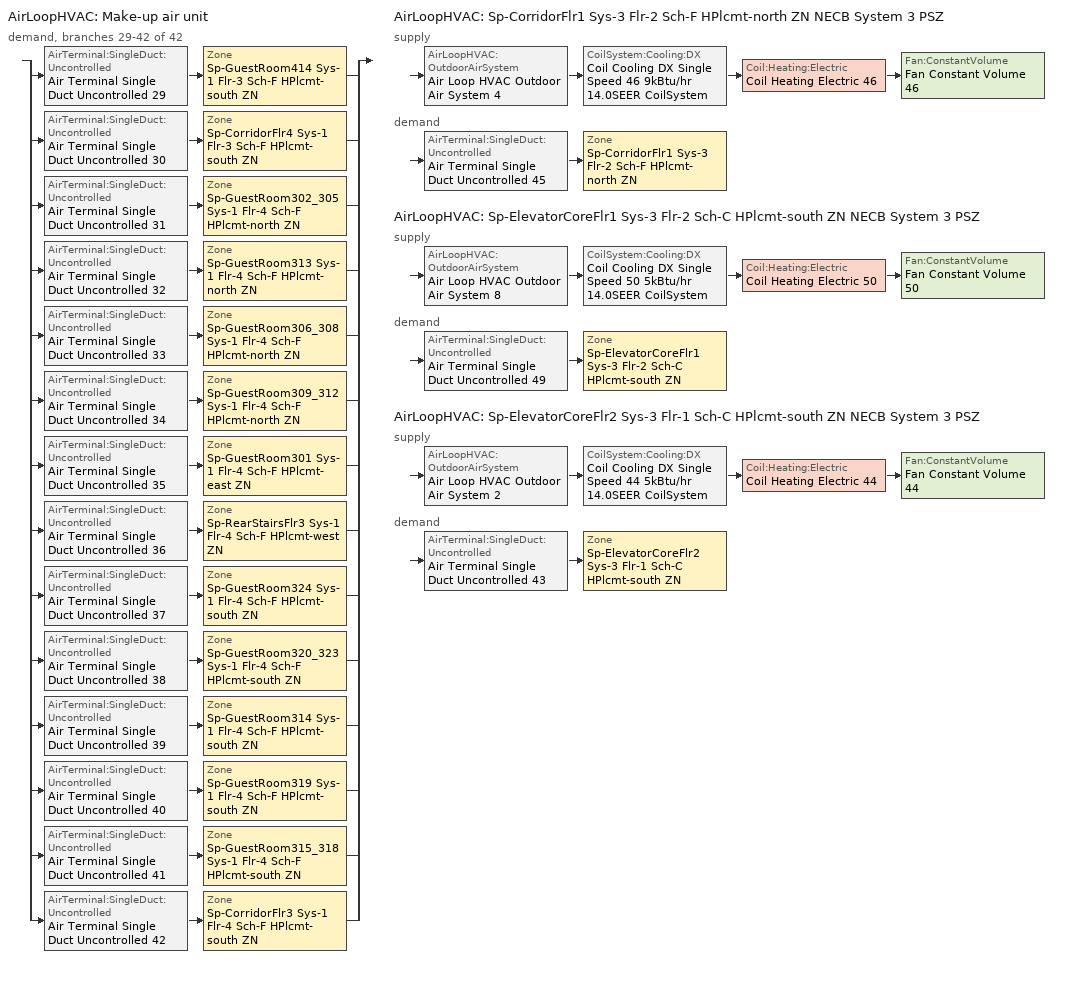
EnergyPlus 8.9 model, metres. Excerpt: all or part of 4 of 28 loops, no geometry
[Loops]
AirLoopHVAC 'Make-up air unit'
 demand, branches 29-42 of 42: split
  | AirTerminal:SingleDuct:Uncontrolled 'Air Terminal Single Duct Uncontrolled 29' > Zone 'Sp-GuestRoom414 Sys-1 Flr-3 Sch-F HPlcmt-south ZN'
  | AirTerminal:SingleDuct:Uncontrolled 'Air Terminal Single Duct Uncontrolled 30' > Zone 'Sp-CorridorFlr4 Sys-1 Flr-3 Sch-F HPlcmt-south ZN'
  | AirTerminal:SingleDuct:Uncontrolled 'Air Terminal Single Duct Uncontrolled 31' > Zone 'Sp-GuestRoom302_305 Sys-1 Flr-4 Sch-F HPlcmt-north ZN'
  | AirTerminal:SingleDuct:Uncontrolled 'Air Terminal Single Duct Uncontrolled 32' > Zone 'Sp-GuestRoom313 Sys-1 Flr-4 Sch-F HPlcmt-north ZN'
  | AirTerminal:SingleDuct:Uncontrolled 'Air Terminal Single Duct Uncontrolled 33' > Zone 'Sp-GuestRoom306_308 Sys-1 Flr-4 Sch-F HPlcmt-north ZN'
  | AirTerminal:SingleDuct:Uncontrolled 'Air Terminal Single Duct Uncontrolled 34' > Zone 'Sp-GuestRoom309_312 Sys-1 Flr-4 Sch-F HPlcmt-north ZN'
  | AirTerminal:SingleDuct:Uncontrolled 'Air Terminal Single Duct Uncontrolled 35' > Zone 'Sp-GuestRoom301 Sys-1 Flr-4 Sch-F HPlcmt-east ZN'
  | AirTerminal:SingleDuct:Uncontrolled 'Air Terminal Single Duct Uncontrolled 36' > Zone 'Sp-RearStairsFlr3 Sys-1 Flr-4 Sch-F HPlcmt-west ZN'
  | AirTerminal:SingleDuct:Uncontrolled 'Air Terminal Single Duct Uncontrolled 37' > Zone 'Sp-GuestRoom324 Sys-1 Flr-4 Sch-F HPlcmt-south ZN'
  | AirTerminal:SingleDuct:Uncontrolled 'Air Terminal Single Duct Uncontrolled 38' > Zone 'Sp-GuestRoom320_323 Sys-1 Flr-4 Sch-F HPlcmt-south ZN'
  | AirTerminal:SingleDuct:Uncontrolled 'Air Terminal Single Duct Uncontrolled 39' > Zone 'Sp-GuestRoom314 Sys-1 Flr-4 Sch-F HPlcmt-south ZN'
  | AirTerminal:SingleDuct:Uncontrolled 'Air Terminal Single Duct Uncontrolled 40' > Zone 'Sp-GuestRoom319 Sys-1 Flr-4 Sch-F HPlcmt-south ZN'
  | AirTerminal:SingleDuct:Uncontrolled 'Air Terminal Single Duct Uncontrolled 41' > Zone 'Sp-GuestRoom315_318 Sys-1 Flr-4 Sch-F HPlcmt-south ZN'
  | AirTerminal:SingleDuct:Uncontrolled 'Air Terminal Single Duct Uncontrolled 42' > Zone 'Sp-CorridorFlr3 Sys-1 Flr-4 Sch-F HPlcmt-south ZN'
AirLoopHVAC 'Sp-CorridorFlr1 Sys-3 Flr-2 Sch-F HPlcmt-north ZN NECB System 3 PSZ'
 supply: AirLoopHVAC:OutdoorAirSystem 'Air Loop HVAC Outdoor Air System 4' > CoilSystem:Cooling:DX 'Coil Cooling DX Single Speed 46 9kBtu/hr 14.0SEER CoilSystem' > Coil:Heating:Electric 'Coil Heating Electric 46' > Fan:ConstantVolume 'Fan Constant Volume 46'
 demand: AirTerminal:SingleDuct:Uncontrolled 'Air Terminal Single Duct Uncontrolled 45' > Zone 'Sp-CorridorFlr1 Sys-3 Flr-2 Sch-F HPlcmt-north ZN'
AirLoopHVAC 'Sp-ElevatorCoreFlr1 Sys-3 Flr-2 Sch-C HPlcmt-south ZN NECB System 3 PSZ'
 supply: AirLoopHVAC:OutdoorAirSystem 'Air Loop HVAC Outdoor Air System 8' > CoilSystem:Cooling:DX 'Coil Cooling DX Single Speed 50 5kBtu/hr 14.0SEER CoilSystem' > Coil:Heating:Electric 'Coil Heating Electric 50' > Fan:ConstantVolume 'Fan Constant Volume 50'
 demand: AirTerminal:SingleDuct:Uncontrolled 'Air Terminal Single Duct Uncontrolled 49' > Zone 'Sp-ElevatorCoreFlr1 Sys-3 Flr-2 Sch-C HPlcmt-south ZN'
AirLoopHVAC 'Sp-ElevatorCoreFlr2 Sys-3 Flr-1 Sch-C HPlcmt-south ZN NECB System 3 PSZ'
 supply: AirLoopHVAC:OutdoorAirSystem 'Air Loop HVAC Outdoor Air System 2' > CoilSystem:Cooling:DX 'Coil Cooling DX Single Speed 44 5kBtu/hr 14.0SEER CoilSystem' > Coil:Heating:Electric 'Coil Heating Electric 44' > Fan:ConstantVolume 'Fan Constant Volume 44'
 demand: AirTerminal:SingleDuct:Uncontrolled 'Air Terminal Single Duct Uncontrolled 43' > Zone 'Sp-ElevatorCoreFlr2 Sys-3 Flr-1 Sch-C HPlcmt-south ZN'
[DesignSpecification:OutdoorAir] Outdoor Air Method=Sum; Outdoor Air Flow per Person {m3/s-person}=0; Outdoor Air Flow per Zone {m3/s}=0; Outdoor Air Flow Air Changes per Hour {1/hr}=0
Name | Outdoor Air Flow per Zone Floor Area {m3/s-m2}
Space Function Corr. >= 2.4m wide-sch-F Ventilation; Space Function Stairway-sch-F Ventilation | 0.0003048
Space Function Lobby - elevator Ventilation | 0.0041148
Space Function Hway lodging - rooms Ventilation | 0.0005588
[DesignSpecification:ZoneAirDistribution] Zone Air Distribution Effectiveness in Cooling Mode=1; Zone Air Distribution Effectiveness in Heating Mode=1
Sp-CorridorFlr1 Sys-3 Flr-2 Sch-F HPlcmt-north ZN Design Spec Zone Air Dist; Sp-CorridorFlr3 Sys-1 Flr-4 Sch-F HPlcmt-south ZN Design Spec Zone Air Dist; Sp-CorridorFlr4 Sys-1 Flr-3 Sch-F HPlcmt-south ZN Design Spec Zone Air Dist; Sp-ElevatorCoreFlr1 Sys-3 Flr-2 Sch-C HPlcmt-south ZN Design Spec Zone Air Dist; Sp-ElevatorCoreFlr2 Sys-3 Flr-1 Sch-C HPlcmt-south ZN Design Spec Zone Air Dist; Sp-GuestRoom301 Sys-1 Flr-4 Sch-F HPlcmt-east ZN Design Spec Zone Air Dist; Sp-GuestRoom302_305 Sys-1 Flr-4 Sch-F HPlcmt-north ZN Design Spec Zone Air Dist; Sp-GuestRoom306_308 Sys-1 Flr-4 Sch-F HPlcmt-north ZN Design Spec Zone Air Dist; Sp-GuestRoom309_312 Sys-1 Flr-4 Sch-F HPlcmt-north ZN Design Spec Zone Air Dist; Sp-GuestRoom313 Sys-1 Flr-4 Sch-F HPlcmt-north ZN Design Spec Zone Air Dist; Sp-GuestRoom314 Sys-1 Flr-4 Sch-F HPlcmt-south ZN Design Spec Zone Air Dist; Sp-GuestRoom315_318 Sys-1 Flr-4 Sch-F HPlcmt-south ZN Design Spec Zone Air Dist; Sp-GuestRoom319 Sys-1 Flr-4 Sch-F HPlcmt-south ZN Design Spec Zone Air Dist; Sp-GuestRoom320_323 Sys-1 Flr-4 Sch-F HPlcmt-south ZN Design Spec Zone Air Dist; Sp-GuestRoom324 Sys-1 Flr-4 Sch-F HPlcmt-south ZN Design Spec Zone Air Dist; Sp-GuestRoom414 Sys-1 Flr-3 Sch-F HPlcmt-south ZN Design Spec Zone Air Dist; Sp-RearStairsFlr3 Sys-1 Flr-4 Sch-F HPlcmt-west ZN Design Spec Zone Air Dist
[Sizing:Zone] Zone Cooling Design Supply Air Temperature Input Method=SupplyAirTemperature; Zone Cooling Design Supply Air Temperature {C}=13; Zone Cooling Design Supply Air Temperature Difference {deltaC}=11.11; Zone Heating Design Supply Air Temperature Input Method=SupplyAirTemperature; Zone Heating Design Supply Air Temperature {C}=43; Zone Heating Design Supply Air Temperature Difference {deltaC}=11.11; Zone Cooling Design Supply Air Humidity Ratio {kgWater/kgDryAir}=0.0085; Zone Heating Design Supply Air Humidity Ratio {kgWater/kgDryAir}=0.008; Zone Heating Sizing Factor=1.3; Zone Cooling Sizing Factor=1.1; Cooling Design Air Flow Method=DesignDay; Cooling Design Air Flow Rate {m3/s}=0; Cooling Minimum Air Flow per Zone Floor Area {m3/s-m2}=0.000762; Cooling Minimum Air Flow {m3/s}=0; Cooling Minimum Air Flow Fraction=0; Heating Design Air Flow Method=DesignDay; Heating Design Air Flow Rate {m3/s}=0; Heating Maximum Air Flow per Zone Floor Area {m3/s-m2}=0.002032; Heating Maximum Air Flow {m3/s}=0.141576; Heating Maximum Air Flow Fraction=0.3; Account for Dedicated Outdoor Air System=No
Name | Design Specification Outdoor Air Object | Design Specification Zone Air Distribution Object
Sp-CorridorFlr1 Sys-3 Flr-2 Sch-F HPlcmt-north ZN | Space Function Corr. >= 2.4m wide-sch-F Ventilation | Sp-CorridorFlr1 Sys-3 Flr-2 Sch-F HPlcmt-north ZN Design Spec Zone Air Dist
Sp-CorridorFlr3 Sys-1 Flr-4 Sch-F HPlcmt-south ZN | Space Function Corr. >= 2.4m wide-sch-F Ventilation | Sp-CorridorFlr3 Sys-1 Flr-4 Sch-F HPlcmt-south ZN Design Spec Zone Air Dist
Sp-CorridorFlr4 Sys-1 Flr-3 Sch-F HPlcmt-south ZN | Space Function Corr. >= 2.4m wide-sch-F Ventilation | Sp-CorridorFlr4 Sys-1 Flr-3 Sch-F HPlcmt-south ZN Design Spec Zone Air Dist
Sp-ElevatorCoreFlr1 Sys-3 Flr-2 Sch-C HPlcmt-south ZN | Space Function Lobby - elevator Ventilation | Sp-ElevatorCoreFlr1 Sys-3 Flr-2 Sch-C HPlcmt-south ZN Design Spec Zone Air Dist
Sp-ElevatorCoreFlr2 Sys-3 Flr-1 Sch-C HPlcmt-south ZN | Space Function Lobby - elevator Ventilation | Sp-ElevatorCoreFlr2 Sys-3 Flr-1 Sch-C HPlcmt-south ZN Design Spec Zone Air Dist
Sp-GuestRoom301 Sys-1 Flr-4 Sch-F HPlcmt-east ZN | Space Function Hway lodging - rooms Ventilation | Sp-GuestRoom301 Sys-1 Flr-4 Sch-F HPlcmt-east ZN Design Spec Zone Air Dist
Sp-GuestRoom302_305 Sys-1 Flr-4 Sch-F HPlcmt-north ZN | Space Function Hway lodging - rooms Ventilation | Sp-GuestRoom302_305 Sys-1 Flr-4 Sch-F HPlcmt-north ZN Design Spec Zone Air Dist
Sp-GuestRoom306_308 Sys-1 Flr-4 Sch-F HPlcmt-north ZN | Space Function Hway lodging - rooms Ventilation | Sp-GuestRoom306_308 Sys-1 Flr-4 Sch-F HPlcmt-north ZN Design Spec Zone Air Dist
Sp-GuestRoom309_312 Sys-1 Flr-4 Sch-F HPlcmt-north ZN | Space Function Hway lodging - rooms Ventilation | Sp-GuestRoom309_312 Sys-1 Flr-4 Sch-F HPlcmt-north ZN Design Spec Zone Air Dist
Sp-GuestRoom313 Sys-1 Flr-4 Sch-F HPlcmt-north ZN | Space Function Hway lodging - rooms Ventilation | Sp-GuestRoom313 Sys-1 Flr-4 Sch-F HPlcmt-north ZN Design Spec Zone Air Dist
Sp-GuestRoom314 Sys-1 Flr-4 Sch-F HPlcmt-south ZN | Space Function Hway lodging - rooms Ventilation | Sp-GuestRoom314 Sys-1 Flr-4 Sch-F HPlcmt-south ZN Design Spec Zone Air Dist
Sp-GuestRoom315_318 Sys-1 Flr-4 Sch-F HPlcmt-south ZN | Space Function Hway lodging - rooms Ventilation | Sp-GuestRoom315_318 Sys-1 Flr-4 Sch-F HPlcmt-south ZN Design Spec Zone Air Dist
Sp-GuestRoom319 Sys-1 Flr-4 Sch-F HPlcmt-south ZN | Space Function Hway lodging - rooms Ventilation | Sp-GuestRoom319 Sys-1 Flr-4 Sch-F HPlcmt-south ZN Design Spec Zone Air Dist
Sp-GuestRoom320_323 Sys-1 Flr-4 Sch-F HPlcmt-south ZN | Space Function Hway lodging - rooms Ventilation | Sp-GuestRoom320_323 Sys-1 Flr-4 Sch-F HPlcmt-south ZN Design Spec Zone Air Dist
Sp-GuestRoom324 Sys-1 Flr-4 Sch-F HPlcmt-south ZN | Space Function Hway lodging - rooms Ventilation | Sp-GuestRoom324 Sys-1 Flr-4 Sch-F HPlcmt-south ZN Design Spec Zone Air Dist
Sp-GuestRoom414 Sys-1 Flr-3 Sch-F HPlcmt-south ZN | Space Function Hway lodging - rooms Ventilation | Sp-GuestRoom414 Sys-1 Flr-3 Sch-F HPlcmt-south ZN Design Spec Zone Air Dist
Sp-RearStairsFlr3 Sys-1 Flr-4 Sch-F HPlcmt-west ZN | Space Function Stairway-sch-F Ventilation | Sp-RearStairsFlr3 Sys-1 Flr-4 Sch-F HPlcmt-west ZN Design Spec Zone Air Dist
[Sizing:System] Type of Load to Size On=Sensible; Design Outdoor Air Flow Rate {m3/s}=Autosize; Central Heating Maximum System Air Flow Ratio=1; Preheat Design Temperature {C}=7; Preheat Design Humidity Ratio {kgWater/kgDryAir}=0.008; Precool Design Temperature {C}=13; Precool Design Humidity Ratio {kgWater/kgDryAir}=0.008; Central Cooling Design Supply Air Temperature {C}=13; Central Heating Design Supply Air Temperature {C}=43; Type of Zone Sum to Use=NonCoincident; 100% Outdoor Air in Cooling=No; 100% Outdoor Air in Heating=No; Central Cooling Design Supply Air Humidity Ratio {kgWater/kgDryAir}=0.0085; Central Heating Design Supply Air Humidity Ratio {kgWater/kgDryAir}=0.008; Cooling Supply Air Flow Rate Method=DesignDay; Cooling Supply Air Flow Rate {m3/s}=0; Cooling Supply Air Flow Rate Per Floor Area {m3/s-m2}=0.00996765; Cooling Fraction of Autosized Cooling Supply Air Flow Rate=1; Cooling Supply Air Flow Rate Per Unit Cooling Capacity {m3/s-W}=3.94755e-05; Heating Supply Air Flow Rate Method=DesignDay; Heating Supply Air Flow Rate {m3/s}=0; Heating Supply Air Flow Rate Per Floor Area {m3/s-m2}=0.00996765; Heating Fraction of Autosized Heating Supply Air Flow Rate=1; Heating Fraction of Autosized Cooling Supply Air Flow Rate=1; Heating Supply Air Flow Rate Per Unit Heating Capacity {m3/s-W}=3.15882e-05; System Outdoor Air Method=ZoneSum; Zone Maximum Outdoor Air Fraction=1; Cooling Design Capacity Method=CoolingDesignCapacity; Cooling Design Capacity {W}=Autosize; Cooling Design Capacity Per Floor Area {W/m2}=234.7; Fraction of Autosized Cooling Design Capacity=1; Heating Design Capacity Method=HeatingDesignCapacity; Heating Design Capacity {W}=Autosize; Heating Design Capacity Per Floor Area {W/m2}=157; Fraction of Autosized Heating Design Capacity=1; Central Cooling Capacity Control Method=OnOff
Sp-CorridorFlr1 Sys-3 Flr-2 Sch-F HPlcmt-north ZN NECB System 3 PSZ; Sp-ElevatorCoreFlr1 Sys-3 Flr-2 Sch-C HPlcmt-south ZN NECB System 3 PSZ; Sp-ElevatorCoreFlr2 Sys-3 Flr-1 Sch-C HPlcmt-south ZN NECB System 3 PSZ
[ZoneControl:Thermostat]
Name | Zone or ZoneList | Control Type Schedule | Control 1
Sp-CorridorFlr1 Sys-3 Flr-2 Sch-F HPlcmt-north ZN Thermostat | Sp-CorridorFlr1 Sys-3 Flr-2 Sch-F HPlcmt-north ZN | Sp-CorridorFlr1 Sys-3 Flr-2 Sch-F HPlcmt-north ZN Thermostat Schedule | Space Function Corr. >= 2.4m wide-sch-F Thermostat 8
Sp-CorridorFlr3 Sys-1 Flr-4 Sch-F HPlcmt-south ZN Thermostat | Sp-CorridorFlr3 Sys-1 Flr-4 Sch-F HPlcmt-south ZN | Sp-CorridorFlr3 Sys-1 Flr-4 Sch-F HPlcmt-south ZN Thermostat Schedule | Space Function Corr. >= 2.4m wide-sch-F Thermostat 7
Sp-CorridorFlr4 Sys-1 Flr-3 Sch-F HPlcmt-south ZN Thermostat | Sp-CorridorFlr4 Sys-1 Flr-3 Sch-F HPlcmt-south ZN | Sp-CorridorFlr4 Sys-1 Flr-3 Sch-F HPlcmt-south ZN Thermostat Schedule | Space Function Corr. >= 2.4m wide-sch-F Thermostat 6
Sp-ElevatorCoreFlr1 Sys-3 Flr-2 Sch-C HPlcmt-south ZN Thermostat | Sp-ElevatorCoreFlr1 Sys-3 Flr-2 Sch-C HPlcmt-south ZN | Sp-ElevatorCoreFlr1 Sys-3 Flr-2 Sch-C HPlcmt-south ZN Thermostat Schedule | Space Function Lobby - elevator Thermostat 6
Sp-ElevatorCoreFlr2 Sys-3 Flr-1 Sch-C HPlcmt-south ZN Thermostat | Sp-ElevatorCoreFlr2 Sys-3 Flr-1 Sch-C HPlcmt-south ZN | Sp-ElevatorCoreFlr2 Sys-3 Flr-1 Sch-C HPlcmt-south ZN Thermostat Schedule | Space Function Lobby - elevator Thermostat 5
Sp-GuestRoom301 Sys-1 Flr-4 Sch-F HPlcmt-east ZN Thermostat | Sp-GuestRoom301 Sys-1 Flr-4 Sch-F HPlcmt-east ZN | Sp-GuestRoom301 Sys-1 Flr-4 Sch-F HPlcmt-east ZN Thermostat Schedule | Space Function Hway lodging - rooms Thermostat 65
Sp-GuestRoom302_305 Sys-1 Flr-4 Sch-F HPlcmt-north ZN Thermostat | Sp-GuestRoom302_305 Sys-1 Flr-4 Sch-F HPlcmt-north ZN | Sp-GuestRoom302_305 Sys-1 Flr-4 Sch-F HPlcmt-north ZN Thermostat Schedule | Space Function Hway lodging - rooms Thermostat 61
Sp-GuestRoom306_308 Sys-1 Flr-4 Sch-F HPlcmt-north ZN Thermostat | Sp-GuestRoom306_308 Sys-1 Flr-4 Sch-F HPlcmt-north ZN | Sp-GuestRoom306_308 Sys-1 Flr-4 Sch-F HPlcmt-north ZN Thermostat Schedule | Space Function Hway lodging - rooms Thermostat 63
Sp-GuestRoom309_312 Sys-1 Flr-4 Sch-F HPlcmt-north ZN Thermostat | Sp-GuestRoom309_312 Sys-1 Flr-4 Sch-F HPlcmt-north ZN | Sp-GuestRoom309_312 Sys-1 Flr-4 Sch-F HPlcmt-north ZN Thermostat Schedule | Space Function Hway lodging - rooms Thermostat 64
Sp-GuestRoom313 Sys-1 Flr-4 Sch-F HPlcmt-north ZN Thermostat | Sp-GuestRoom313 Sys-1 Flr-4 Sch-F HPlcmt-north ZN | Sp-GuestRoom313 Sys-1 Flr-4 Sch-F HPlcmt-north ZN Thermostat Schedule | Space Function Hway lodging - rooms Thermostat 62
Sp-GuestRoom314 Sys-1 Flr-4 Sch-F HPlcmt-south ZN Thermostat | Sp-GuestRoom314 Sys-1 Flr-4 Sch-F HPlcmt-south ZN | Sp-GuestRoom314 Sys-1 Flr-4 Sch-F HPlcmt-south ZN Thermostat Schedule | Space Function Hway lodging - rooms Thermostat 68
Sp-GuestRoom315_318 Sys-1 Flr-4 Sch-F HPlcmt-south ZN Thermostat | Sp-GuestRoom315_318 Sys-1 Flr-4 Sch-F HPlcmt-south ZN | Sp-GuestRoom315_318 Sys-1 Flr-4 Sch-F HPlcmt-south ZN Thermostat Schedule | Space Function Hway lodging - rooms Thermostat 70
Sp-GuestRoom319 Sys-1 Flr-4 Sch-F HPlcmt-south ZN Thermostat | Sp-GuestRoom319 Sys-1 Flr-4 Sch-F HPlcmt-south ZN | Sp-GuestRoom319 Sys-1 Flr-4 Sch-F HPlcmt-south ZN Thermostat Schedule | Space Function Hway lodging - rooms Thermostat 69
Sp-GuestRoom320_323 Sys-1 Flr-4 Sch-F HPlcmt-south ZN Thermostat | Sp-GuestRoom320_323 Sys-1 Flr-4 Sch-F HPlcmt-south ZN | Sp-GuestRoom320_323 Sys-1 Flr-4 Sch-F HPlcmt-south ZN Thermostat Schedule | Space Function Hway lodging - rooms Thermostat 67
Sp-GuestRoom324 Sys-1 Flr-4 Sch-F HPlcmt-south ZN Thermostat | Sp-GuestRoom324 Sys-1 Flr-4 Sch-F HPlcmt-south ZN | Sp-GuestRoom324 Sys-1 Flr-4 Sch-F HPlcmt-south ZN Thermostat Schedule | Space Function Hway lodging - rooms Thermostat 66
Sp-GuestRoom414 Sys-1 Flr-3 Sch-F HPlcmt-south ZN Thermostat | Sp-GuestRoom414 Sys-1 Flr-3 Sch-F HPlcmt-south ZN | Sp-GuestRoom414 Sys-1 Flr-3 Sch-F HPlcmt-south ZN Thermostat Schedule | Space Function Hway lodging - rooms Thermostat 60
Sp-RearStairsFlr3 Sys-1 Flr-4 Sch-F HPlcmt-west ZN Thermostat | Sp-RearStairsFlr3 Sys-1 Flr-4 Sch-F HPlcmt-west ZN | Sp-RearStairsFlr3 Sys-1 Flr-4 Sch-F HPlcmt-west ZN Thermostat Schedule | Space Function Stairway-sch-F Thermostat 12
[ThermostatSetpoint:DualSetpoint]
Name | Heating Setpoint Temperature Schedule | Cooling Setpoint Temperature Schedule
Space Function Corr. >= 2.4m wide-sch-F Thermostat 8; Space Function Corr. >= 2.4m wide-sch-F Thermostat 7; Space Function Corr. >= 2.4m wide-sch-F Thermostat 6; Space Function Hway lodging - rooms Thermostat 65; Space Function Hway lodging - rooms Thermostat 61; Space Function Hway lodging - rooms Thermostat 63; Space Function Hway lodging - rooms Thermostat 64; Space Function Hway lodging - rooms Thermostat 62; Space Function Hway lodging - rooms Thermostat 68; Space Function Hway lodging - rooms Thermostat 70; Space Function Hway lodging - rooms Thermostat 69; Space Function Hway lodging - rooms Thermostat 67; Space Function Hway lodging - rooms Thermostat 66; Space Function Hway lodging - rooms Thermostat 60; Space Function Stairway-sch-F Thermostat 12 | NECB-F-Thermostat Setpoint-Heating | NECB-F-Thermostat Setpoint-Cooling
Space Function Lobby - elevator Thermostat 6; Space Function Lobby - elevator Thermostat 5 | NECB-C-Thermostat Setpoint-Heating | NECB-C-Thermostat Setpoint-Cooling
[ZoneHVAC:PackagedTerminalAirConditioner] Availability Schedule=Always On Discrete; Cooling Supply Air Flow Rate {m3/s}=Autosize; Heating Supply Air Flow Rate {m3/s}=Autosize; No Load Supply Air Flow Rate {m3/s}=Autosize; Cooling Outdoor Air Flow Rate {m3/s}=Autosize; Heating Outdoor Air Flow Rate {m3/s}=Autosize; No Load Outdoor Air Flow Rate {m3/s}=Autosize; Fan Placement=DrawThrough
Name | Supply Air Fan | Heating Coil | Cooling Coil
Sp-CorridorFlr3 Sys-1 Flr-4 Sch-F HPlcmt-south ZN PTAC | Fan Constant Volume 43 | Coil Heating Electric 43 | Coil Cooling DX Single Speed 43 6kBtu/hr 11.0EER
Sp-CorridorFlr4 Sys-1 Flr-3 Sch-F HPlcmt-south ZN PTAC | Fan Constant Volume 31 | Coil Heating Electric 31 | Coil Cooling DX Single Speed 31 16kBtu/hr 9.3EER
Sp-GuestRoom301 Sys-1 Flr-4 Sch-F HPlcmt-east ZN PTAC | Fan Constant Volume 36 | Coil Heating Electric 36 | Coil Cooling DX Single Speed 36 4kBtu/hr 11.0EER
Sp-GuestRoom302_305 Sys-1 Flr-4 Sch-F HPlcmt-north ZN PTAC | Fan Constant Volume 32 | Coil Heating Electric 32 | Coil Cooling DX Single Speed 32 8kBtu/hr 10.8EER
Sp-GuestRoom306_308 Sys-1 Flr-4 Sch-F HPlcmt-north ZN PTAC | Fan Constant Volume 34 | Coil Heating Electric 34 | Coil Cooling DX Single Speed 34 7kBtu/hr 11.0EER
Sp-GuestRoom309_312 Sys-1 Flr-4 Sch-F HPlcmt-north ZN PTAC | Fan Constant Volume 35 | Coil Heating Electric 35 | Coil Cooling DX Single Speed 35 8kBtu/hr 10.8EER
Sp-GuestRoom313 Sys-1 Flr-4 Sch-F HPlcmt-north ZN PTAC | Fan Constant Volume 33 | Coil Heating Electric 33 | Coil Cooling DX Single Speed 33 2kBtu/hr 11.0EER
Sp-GuestRoom314 Sys-1 Flr-4 Sch-F HPlcmt-south ZN PTAC | Fan Constant Volume 40 | Coil Heating Electric 40 | Coil Cooling DX Single Speed 40 2kBtu/hr 11.0EER
Sp-GuestRoom315_318 Sys-1 Flr-4 Sch-F HPlcmt-south ZN PTAC | Fan Constant Volume 42 | Coil Heating Electric 42 | Coil Cooling DX Single Speed 42 8kBtu/hr 10.7EER
Sp-GuestRoom319 Sys-1 Flr-4 Sch-F HPlcmt-south ZN PTAC | Fan Constant Volume 41 | Coil Heating Electric 41 | Coil Cooling DX Single Speed 41 2kBtu/hr 11.0EER
Sp-GuestRoom320_323 Sys-1 Flr-4 Sch-F HPlcmt-south ZN PTAC | Fan Constant Volume 39 | Coil Heating Electric 39 | Coil Cooling DX Single Speed 39 8kBtu/hr 10.7EER
Sp-GuestRoom324 Sys-1 Flr-4 Sch-F HPlcmt-south ZN PTAC | Fan Constant Volume 38 | Coil Heating Electric 38 | Coil Cooling DX Single Speed 38 2kBtu/hr 11.0EER
Sp-GuestRoom414 Sys-1 Flr-3 Sch-F HPlcmt-south ZN PTAC | Fan Constant Volume 30 | Coil Heating Electric 30 | Coil Cooling DX Single Speed 30 5kBtu/hr 11.0EER
Sp-RearStairsFlr3 Sys-1 Flr-4 Sch-F HPlcmt-west ZN PTAC | Fan Constant Volume 37 | Coil Heating Electric 37 | Coil Cooling DX Single Speed 37 3kBtu/hr 11.0EER
[ZoneHVAC:Baseboard:Convective:Electric] Availability Schedule=Always On Discrete; Heating Design Capacity {W}=Autosize; Efficiency=1
Zone HVAC Baseboard Convective Electric 45; Zone HVAC Baseboard Convective Electric 42; Zone HVAC Baseboard Convective Electric 30; Zone HVAC Baseboard Convective Electric 49; Zone HVAC Baseboard Convective Electric 43; Zone HVAC Baseboard Convective Electric 35; Zone HVAC Baseboard Convective Electric 31; Zone HVAC Baseboard Convective Electric 33; Zone HVAC Baseboard Convective Electric 34; Zone HVAC Baseboard Convective Electric 32; Zone HVAC Baseboard Convective Electric 39; Zone HVAC Baseboard Convective Electric 41; Zone HVAC Baseboard Convective Electric 40; Zone HVAC Baseboard Convective Electric 38; Zone HVAC Baseboard Convective Electric 37; Zone HVAC Baseboard Convective Electric 29; Zone HVAC Baseboard Convective Electric 36
[AirTerminal:SingleDuct:Uncontrolled] Availability Schedule=Always On Discrete; Maximum Air Flow Rate {m3/s}=AutoSize
Air Terminal Single Duct Uncontrolled 45; Air Terminal Single Duct Uncontrolled 42; Air Terminal Single Duct Uncontrolled 30; Air Terminal Single Duct Uncontrolled 49; Air Terminal Single Duct Uncontrolled 43; Air Terminal Single Duct Uncontrolled 35; Air Terminal Single Duct Uncontrolled 31; Air Terminal Single Duct Uncontrolled 33; Air Terminal Single Duct Uncontrolled 34; Air Terminal Single Duct Uncontrolled 32; Air Terminal Single Duct Uncontrolled 39; Air Terminal Single Duct Uncontrolled 41; Air Terminal Single Duct Uncontrolled 40; Air Terminal Single Duct Uncontrolled 38; Air Terminal Single Duct Uncontrolled 37; Air Terminal Single Duct Uncontrolled 29; Air Terminal Single Duct Uncontrolled 36
[Zone equipment]
Sp-CorridorFlr1 Sys-3 Flr-2 Sch-F HPlcmt-north ZN: Air Terminal Single Duct Uncontrolled 45, Zone HVAC Baseboard Convective Electric 45
Sp-CorridorFlr3 Sys-1 Flr-4 Sch-F HPlcmt-south ZN: Sp-CorridorFlr3 Sys-1 Flr-4 Sch-F HPlcmt-south ZN PTAC, Zone HVAC Baseboard Convective Electric 42, Air Terminal Single Duct Uncontrolled 42
Sp-CorridorFlr4 Sys-1 Flr-3 Sch-F HPlcmt-south ZN: Sp-CorridorFlr4 Sys-1 Flr-3 Sch-F HPlcmt-south ZN PTAC, Zone HVAC Baseboard Convective Electric 30, Air Terminal Single Duct Uncontrolled 30
Sp-ElevatorCoreFlr1 Sys-3 Flr-2 Sch-C HPlcmt-south ZN: Air Terminal Single Duct Uncontrolled 49, Zone HVAC Baseboard Convective Electric 49
Sp-ElevatorCoreFlr2 Sys-3 Flr-1 Sch-C HPlcmt-south ZN: Air Terminal Single Duct Uncontrolled 43, Zone HVAC Baseboard Convective Electric 43
Sp-GuestRoom301 Sys-1 Flr-4 Sch-F HPlcmt-east ZN: Sp-GuestRoom301 Sys-1 Flr-4 Sch-F HPlcmt-east ZN PTAC, Zone HVAC Baseboard Convective Electric 35, Air Terminal Single Duct Uncontrolled 35
Sp-GuestRoom302_305 Sys-1 Flr-4 Sch-F HPlcmt-north ZN: Sp-GuestRoom302_305 Sys-1 Flr-4 Sch-F HPlcmt-north ZN PTAC, Zone HVAC Baseboard Convective Electric 31, Air Terminal Single Duct Uncontrolled 31
Sp-GuestRoom306_308 Sys-1 Flr-4 Sch-F HPlcmt-north ZN: Sp-GuestRoom306_308 Sys-1 Flr-4 Sch-F HPlcmt-north ZN PTAC, Zone HVAC Baseboard Convective Electric 33, Air Terminal Single Duct Uncontrolled 33
Sp-GuestRoom309_312 Sys-1 Flr-4 Sch-F HPlcmt-north ZN: Sp-GuestRoom309_312 Sys-1 Flr-4 Sch-F HPlcmt-north ZN PTAC, Zone HVAC Baseboard Convective Electric 34, Air Terminal Single Duct Uncontrolled 34
Sp-GuestRoom313 Sys-1 Flr-4 Sch-F HPlcmt-north ZN: Sp-GuestRoom313 Sys-1 Flr-4 Sch-F HPlcmt-north ZN PTAC, Zone HVAC Baseboard Convective Electric 32, Air Terminal Single Duct Uncontrolled 32
Sp-GuestRoom314 Sys-1 Flr-4 Sch-F HPlcmt-south ZN: Sp-GuestRoom314 Sys-1 Flr-4 Sch-F HPlcmt-south ZN PTAC, Zone HVAC Baseboard Convective Electric 39, Air Terminal Single Duct Uncontrolled 39
Sp-GuestRoom315_318 Sys-1 Flr-4 Sch-F HPlcmt-south ZN: Sp-GuestRoom315_318 Sys-1 Flr-4 Sch-F HPlcmt-south ZN PTAC, Zone HVAC Baseboard Convective Electric 41, Air Terminal Single Duct Uncontrolled 41
Sp-GuestRoom319 Sys-1 Flr-4 Sch-F HPlcmt-south ZN: Sp-GuestRoom319 Sys-1 Flr-4 Sch-F HPlcmt-south ZN PTAC, Zone HVAC Baseboard Convective Electric 40, Air Terminal Single Duct Uncontrolled 40
Sp-GuestRoom320_323 Sys-1 Flr-4 Sch-F HPlcmt-south ZN: Sp-GuestRoom320_323 Sys-1 Flr-4 Sch-F HPlcmt-south ZN PTAC, Zone HVAC Baseboard Convective Electric 38, Air Terminal Single Duct Uncontrolled 38
Sp-GuestRoom324 Sys-1 Flr-4 Sch-F HPlcmt-south ZN: Sp-GuestRoom324 Sys-1 Flr-4 Sch-F HPlcmt-south ZN PTAC, Zone HVAC Baseboard Convective Electric 37, Air Terminal Single Duct Uncontrolled 37
Sp-GuestRoom414 Sys-1 Flr-3 Sch-F HPlcmt-south ZN: Sp-GuestRoom414 Sys-1 Flr-3 Sch-F HPlcmt-south ZN PTAC, Zone HVAC Baseboard Convective Electric 29, Air Terminal Single Duct Uncontrolled 29
Sp-RearStairsFlr3 Sys-1 Flr-4 Sch-F HPlcmt-west ZN: Sp-RearStairsFlr3 Sys-1 Flr-4 Sch-F HPlcmt-west ZN PTAC, Zone HVAC Baseboard Convective Electric 36, Air Terminal Single Duct Uncontrolled 36
[Fan:ConstantVolume] Availability Schedule=Always On Discrete; Fan Total Efficiency=0.39975; Pressure Rise {Pa}=640; Maximum Flow Rate {m3/s}=AutoSize; Motor Efficiency=0.615; Motor In Airstream Fraction=1
Fan Constant Volume 43; Fan Constant Volume 31; Fan Constant Volume 36; Fan Constant Volume 32; Fan Constant Volume 34; Fan Constant Volume 35; Fan Constant Volume 33; Fan Constant Volume 40; Fan Constant Volume 42; Fan Constant Volume 41; Fan Constant Volume 39; Fan Constant Volume 38; Fan Constant Volume 30; Fan Constant Volume 37; Fan Constant Volume 46; Fan Constant Volume 50; Fan Constant Volume 44
[Coil:Cooling:DX:SingleSpeed] Availability Schedule=Always On Discrete; Gross Rated Total Cooling Capacity {W}=Autosize; Gross Rated Sensible Heat Ratio=Autosize; Rated Air Flow Rate {m3/s}=Autosize; Rated Evaporator Fan Power Per Volume Flow Rate {W/(m3/s)}=773.3; Condenser Type=AirCooled; Evaporative Condenser Effectiveness=0; Evaporative Condenser Air Flow Rate {m3/s}=Autosize; Evaporative Condenser Pump Rated Power Consumption {W}=Autosize; Crankcase Heater Capacity {W}=0; Maximum Outdoor Dry-Bulb Temperature for Crankcase Heater Operation {C}=0; Basin Heater Capacity {W/K}=0; Basin Heater Setpoint Temperature {C}=10
Name | Gross Rated Cooling COP {W/W} | Total Cooling Capacity Function of Temperature Curve | Total Cooling Capacity Function of Flow Fraction Curve | Energy Input Ratio Function of Temperature Curve | Energy Input Ratio Function of Flow Fraction Curve | Part Load Fraction Correlation Curve
Coil Cooling DX Single Speed 43 6kBtu/hr 11.0EER | 3.72607 | DXCOOL-NECB2011-REF-CAPFT 37 | DXCOOL-NECB2011-REF-CAPFFLOW 37 | DXCOOL-NECB2011-REF-COOLEIRFT 37 | DXCOOL-NECB2011-REF-COOLEIRFFLOW 37 | DXCOOL-NECB2011-REF-COOLPLFFPLR 37
Coil Cooling DX Single Speed 31 16kBtu/hr 9.3EER | 3.15686 | DXCOOL-NECB2011-REF-CAPFT 24 | DXCOOL-NECB2011-REF-CAPFFLOW 24 | DXCOOL-NECB2011-REF-COOLEIRFT 24 | DXCOOL-NECB2011-REF-COOLEIRFFLOW 24 | DXCOOL-NECB2011-REF-COOLPLFFPLR 24
Coil Cooling DX Single Speed 36 4kBtu/hr 11.0EER | 3.72423 | DXCOOL-NECB2011-REF-CAPFT 29 | DXCOOL-NECB2011-REF-CAPFFLOW 29 | DXCOOL-NECB2011-REF-COOLEIRFT 29 | DXCOOL-NECB2011-REF-COOLEIRFFLOW 29 | DXCOOL-NECB2011-REF-COOLPLFFPLR 29
Coil Cooling DX Single Speed 32 8kBtu/hr 10.8EER | 3.64761 | DXCOOL-NECB2011-REF-CAPFT 25 | DXCOOL-NECB2011-REF-CAPFFLOW 25 | DXCOOL-NECB2011-REF-COOLEIRFT 25 | DXCOOL-NECB2011-REF-COOLEIRFFLOW 25 | DXCOOL-NECB2011-REF-COOLPLFFPLR 25
Coil Cooling DX Single Speed 34 7kBtu/hr 11.0EER | 3.72671 | DXCOOL-NECB2011-REF-CAPFT 27 | DXCOOL-NECB2011-REF-CAPFFLOW 27 | DXCOOL-NECB2011-REF-COOLEIRFT 27 | DXCOOL-NECB2011-REF-COOLEIRFFLOW 27 | DXCOOL-NECB2011-REF-COOLPLFFPLR 27
Coil Cooling DX Single Speed 35 8kBtu/hr 10.8EER | 3.66019 | DXCOOL-NECB2011-REF-CAPFT 28 | DXCOOL-NECB2011-REF-CAPFFLOW 28 | DXCOOL-NECB2011-REF-COOLEIRFT 28 | DXCOOL-NECB2011-REF-COOLEIRFFLOW 28 | DXCOOL-NECB2011-REF-COOLPLFFPLR 28
Coil Cooling DX Single Speed 33 2kBtu/hr 11.0EER | 3.72292 | DXCOOL-NECB2011-REF-CAPFT 26 | DXCOOL-NECB2011-REF-CAPFFLOW 26 | DXCOOL-NECB2011-REF-COOLEIRFT 26 | DXCOOL-NECB2011-REF-COOLEIRFFLOW 26 | DXCOOL-NECB2011-REF-COOLPLFFPLR 26
Coil Cooling DX Single Speed 40 2kBtu/hr 11.0EER | 3.72291 | DXCOOL-NECB2011-REF-CAPFT 34 | DXCOOL-NECB2011-REF-CAPFFLOW 34 | DXCOOL-NECB2011-REF-COOLEIRFT 34 | DXCOOL-NECB2011-REF-COOLEIRFFLOW 34 | DXCOOL-NECB2011-REF-COOLPLFFPLR 34
Coil Cooling DX Single Speed 42 8kBtu/hr 10.7EER | 3.62619 | DXCOOL-NECB2011-REF-CAPFT 36 | DXCOOL-NECB2011-REF-CAPFFLOW 36 | DXCOOL-NECB2011-REF-COOLEIRFT 36 | DXCOOL-NECB2011-REF-COOLEIRFFLOW 36 | DXCOOL-NECB2011-REF-COOLPLFFPLR 36
Coil Cooling DX Single Speed 41 2kBtu/hr 11.0EER | 3.72291 | DXCOOL-NECB2011-REF-CAPFT 35 | DXCOOL-NECB2011-REF-CAPFFLOW 35 | DXCOOL-NECB2011-REF-COOLEIRFT 35 | DXCOOL-NECB2011-REF-COOLEIRFFLOW 35 | DXCOOL-NECB2011-REF-COOLPLFFPLR 35
Coil Cooling DX Single Speed 39 8kBtu/hr 10.7EER | 3.62426 | DXCOOL-NECB2011-REF-CAPFT 32 | DXCOOL-NECB2011-REF-CAPFFLOW 32 | DXCOOL-NECB2011-REF-COOLEIRFT 32 | DXCOOL-NECB2011-REF-COOLEIRFFLOW 32 | DXCOOL-NECB2011-REF-COOLPLFFPLR 32
Coil Cooling DX Single Speed 38 2kBtu/hr 11.0EER | 3.72292 | DXCOOL-NECB2011-REF-CAPFT 31 | DXCOOL-NECB2011-REF-CAPFFLOW 31 | DXCOOL-NECB2011-REF-COOLEIRFT 31 | DXCOOL-NECB2011-REF-COOLEIRFFLOW 31 | DXCOOL-NECB2011-REF-COOLPLFFPLR 31
Coil Cooling DX Single Speed 30 5kBtu/hr 11.0EER | 3.72495 | DXCOOL-NECB2011-REF-CAPFT 23 | DXCOOL-NECB2011-REF-CAPFFLOW 23 | DXCOOL-NECB2011-REF-COOLEIRFT 23 | DXCOOL-NECB2011-REF-COOLEIRFFLOW 23 | DXCOOL-NECB2011-REF-COOLPLFFPLR 23
Coil Cooling DX Single Speed 37 3kBtu/hr 11.0EER | 3.72351 | DXCOOL-NECB2011-REF-CAPFT 30 | DXCOOL-NECB2011-REF-CAPFFLOW 30 | DXCOOL-NECB2011-REF-COOLEIRFT 30 | DXCOOL-NECB2011-REF-COOLEIRFFLOW 30 | DXCOOL-NECB2011-REF-COOLPLFFPLR 30
Coil Cooling DX Single Speed 46 9kBtu/hr 14.0SEER | 3.8248 | DXCOOL-NECB2011-REF-CAPFT 40 | DXCOOL-NECB2011-REF-CAPFFLOW 40 | DXCOOL-NECB2011-REF-COOLEIRFT 40 | DXCOOL-NECB2011-REF-COOLEIRFFLOW 40 | DXCOOL-NECB2011-REF-COOLPLFFPLR 40
Coil Cooling DX Single Speed 50 5kBtu/hr 14.0SEER | 3.8248 | DXCOOL-NECB2011-REF-CAPFT 45 | DXCOOL-NECB2011-REF-CAPFFLOW 45 | DXCOOL-NECB2011-REF-COOLEIRFT 45 | DXCOOL-NECB2011-REF-COOLEIRFFLOW 45 | DXCOOL-NECB2011-REF-COOLPLFFPLR 45
Coil Cooling DX Single Speed 44 5kBtu/hr 14.0SEER | 3.8248 | DXCOOL-NECB2011-REF-CAPFT 38 | DXCOOL-NECB2011-REF-CAPFFLOW 38 | DXCOOL-NECB2011-REF-COOLEIRFT 38 | DXCOOL-NECB2011-REF-COOLEIRFFLOW 38 | DXCOOL-NECB2011-REF-COOLPLFFPLR 38
[Coil:Heating:Electric] Efficiency=1; Nominal Capacity {W}=Autosize
Name | Availability Schedule
Coil Heating Electric 43; Coil Heating Electric 31; Coil Heating Electric 36; Coil Heating Electric 32; Coil Heating Electric 34; Coil Heating Electric 35; Coil Heating Electric 33; Coil Heating Electric 40; Coil Heating Electric 42; Coil Heating Electric 41; Coil Heating Electric 39; Coil Heating Electric 38; Coil Heating Electric 30; Coil Heating Electric 37 | ON_OFF_ALWAYS_OFF
Coil Heating Electric 46; Coil Heating Electric 50; Coil Heating Electric 44 | Always On Discrete
[CoilSystem:Cooling:DX] Availability Schedule=Always On Discrete
Name | Cooling Coil
Coil Cooling DX Single Speed 46 9kBtu/hr 14.0SEER CoilSystem | Coil Cooling DX Single Speed 46 9kBtu/hr 14.0SEER
Coil Cooling DX Single Speed 50 5kBtu/hr 14.0SEER CoilSystem | Coil Cooling DX Single Speed 50 5kBtu/hr 14.0SEER
Coil Cooling DX Single Speed 44 5kBtu/hr 14.0SEER CoilSystem | Coil Cooling DX Single Speed 44 5kBtu/hr 14.0SEER
[Controller:OutdoorAir] Minimum Outdoor Air Flow Rate {m3/s}=0; Maximum Outdoor Air Flow Rate {m3/s}=Autosize; Economizer Control Type=NoEconomizer; Economizer Control Action Type=ModulateFlow; Economizer Maximum Limit Dry-Bulb Temperature {C}=28; Economizer Maximum Limit Enthalpy {J/kg}=64000; Economizer Minimum Limit Dry-Bulb Temperature {C}=-100; Lockout Type=NoLockout; Minimum Limit Type=FixedMinimum; Minimum Outdoor Air Schedule=Always On Discrete; High Humidity Control=No; Control High Indoor Humidity Based on Outdoor Humidity Ratio=Yes; Heat Recovery Bypass Control Type=BypassWhenWithinEconomizerLimits
Name | Mechanical Ventilation Controller
Controller Outdoor Air 4 | Controller Mechanical Ventilation 4
Controller Outdoor Air 8 | Controller Mechanical Ventilation 8
Controller Outdoor Air 2 | Controller Mechanical Ventilation 2
[Controller:MechanicalVentilation] Availability Schedule=Always On Discrete; Demand Controlled Ventilation=No; System Outdoor Air Method=ZoneSum
Name | Zone 1 | Design Specification Outdoor Air Object Name 1 | Design Specification Zone Air Distribution Object Name 1
Controller Mechanical Ventilation 4 | Sp-CorridorFlr1 Sys-3 Flr-2 Sch-F HPlcmt-north ZN | Space Function Corr. >= 2.4m wide-sch-F Ventilation | Sp-CorridorFlr1 Sys-3 Flr-2 Sch-F HPlcmt-north ZN Design Spec Zone Air Dist
Controller Mechanical Ventilation 8 | Sp-ElevatorCoreFlr1 Sys-3 Flr-2 Sch-C HPlcmt-south ZN | Space Function Lobby - elevator Ventilation | Sp-ElevatorCoreFlr1 Sys-3 Flr-2 Sch-C HPlcmt-south ZN Design Spec Zone Air Dist
Controller Mechanical Ventilation 2 | Sp-ElevatorCoreFlr2 Sys-3 Flr-1 Sch-C HPlcmt-south ZN | Space Function Lobby - elevator Ventilation | Sp-ElevatorCoreFlr2 Sys-3 Flr-1 Sch-C HPlcmt-south ZN Design Spec Zone Air Dist
[AirLoopHVAC] Design Supply Air Flow Rate {m3/s}=AutoSize
Sp-CorridorFlr1 Sys-3 Flr-2 Sch-F HPlcmt-north ZN NECB System 3 PSZ; Sp-ElevatorCoreFlr1 Sys-3 Flr-2 Sch-C HPlcmt-south ZN NECB System 3 PSZ; Sp-ElevatorCoreFlr2 Sys-3 Flr-1 Sch-C HPlcmt-south ZN NECB System 3 PSZ
[SetpointManager:SingleZone:Reheat] Control Variable=Temperature; Minimum Supply Air Temperature {C}=13; Maximum Supply Air Temperature {C}=43
Name | Control Zone
Setpoint Manager Single Zone Reheat 3 | Sp-CorridorFlr1 Sys-3 Flr-2 Sch-F HPlcmt-north ZN
Setpoint Manager Single Zone Reheat 7 | Sp-ElevatorCoreFlr1 Sys-3 Flr-2 Sch-C HPlcmt-south ZN
Setpoint Manager Single Zone Reheat 1 | Sp-ElevatorCoreFlr2 Sys-3 Flr-1 Sch-C HPlcmt-south ZN
[SetpointManager:MixedAir] Control Variable=Temperature
Node 276 OS Default SPM; Node 275 OS Default SPM; Node 274 OS Default SPM; Node 320 OS Default SPM; Node 319 OS Default SPM; Node 318 OS Default SPM; Node 254 OS Default SPM; Node 253 OS Default SPM; Node 252 OS Default SPM
[Schedule:Day:Interval]
NECB-F-Thermostat Setpoint-Heating Sun|Hol Day; NECB-F-Thermostat Setpoint-Heating Default|Wkdy Day; NECB-F-Thermostat Setpoint-Heating Sat Day; NECB-F-Thermostat Setpoint-Heating Default: No, 01:00, 22, 07:00, 18, 08:00, 20, 24:00, 22
NECB-F-Thermostat Setpoint-Cooling Sun|Hol Day; NECB-F-Thermostat Setpoint-Cooling Default|Wkdy Day; NECB-F-Thermostat Setpoint-Cooling Sat Day; NECB-F-Thermostat Setpoint-Cooling Default: No, 24:00, 24
sunON_OFF_ALWAYS_OFF 1; wkdON_OFF_ALWAYS_OFF 1; satON_OFF_ALWAYS_OFF 1; Schedule Day 3: No, 01:00, 0, 02:00, 0, 03:00, 0, 04:00, 0, 05:00, 0, 06:00, 0, 07:00, 0, 08:00, 0, 09:00, 0, 10:00, 0, 11:00, 0, 12:00, 0, 13:00, 0, 14:00, 0, 15:00, 0, 16:00, 0, 17:00, 0, 18:00, 0, 19:00, 0, 20:00, 0, 21:00, 0, 22:00, 0, 23:00, 0, 24:00, 0
NECB-C-Thermostat Setpoint-Heating Sun|Hol Day: No, 09:00, 18, 10:00, 20, 19:00, 22, 24:00, 18
NECB-C-Thermostat Setpoint-Heating Default|Wkdy Day; NECB-C-Thermostat Setpoint-Heating Sat Day; NECB-C-Thermostat Setpoint-Heating Default: No, 07:00, 18, 08:00, 20, 21:00, 22, 24:00, 18
NECB-C-Thermostat Setpoint-Cooling Sun|Hol Day: No, 09:00, 35, 19:00, 24, 24:00, 35
NECB-C-Thermostat Setpoint-Cooling Default|Wkdy Day; NECB-C-Thermostat Setpoint-Cooling Sat Day; NECB-C-Thermostat Setpoint-Cooling Default: No, 07:00, 35, 21:00, 24, 24:00, 35
[Schedule:Week:Daily]
Schedule:Week:Daily {f4f50b10-befe-402a-a268-bfc3d7297593}: NECB-F-Thermostat Setpoint-Heating Sun|Hol Day, NECB-F-Thermostat Setpoint-Heating Default|Wkdy Day, NECB-F-Thermostat Setpoint-Heating Default|Wkdy Day, NECB-F-Thermostat Setpoint-Heating Default|Wkdy Day, NECB-F-Thermostat Setpoint-Heating Default|Wkdy Day, NECB-F-Thermostat Setpoint-Heating Default|Wkdy Day, NECB-F-Thermostat Setpoint-Heating Sat Day, NECB-F-Thermostat Setpoint-Heating Default, NECB-F-Thermostat Setpoint-Heating Default, NECB-F-Thermostat Setpoint-Heating Default, NECB-F-Thermostat Setpoint-Heating Default, NECB-F-Thermostat Setpoint-Heating Default
Schedule:Week:Daily {2495d7b2-b13e-4355-ac75-a84c7d1a2197}: NECB-F-Thermostat Setpoint-Cooling Sun|Hol Day, NECB-F-Thermostat Setpoint-Cooling Default|Wkdy Day, NECB-F-Thermostat Setpoint-Cooling Default|Wkdy Day, NECB-F-Thermostat Setpoint-Cooling Default|Wkdy Day, NECB-F-Thermostat Setpoint-Cooling Default|Wkdy Day, NECB-F-Thermostat Setpoint-Cooling Default|Wkdy Day, NECB-F-Thermostat Setpoint-Cooling Sat Day, NECB-F-Thermostat Setpoint-Cooling Default, NECB-F-Thermostat Setpoint-Cooling Default, NECB-F-Thermostat Setpoint-Cooling Default, NECB-F-Thermostat Setpoint-Cooling Default, NECB-F-Thermostat Setpoint-Cooling Default
Schedule:Week:Daily {7aa4dab1-a8b4-42a1-91d0-a604edb3c1c8}: sunON_OFF_ALWAYS_OFF 1, wkdON_OFF_ALWAYS_OFF 1, wkdON_OFF_ALWAYS_OFF 1, wkdON_OFF_ALWAYS_OFF 1, wkdON_OFF_ALWAYS_OFF 1, wkdON_OFF_ALWAYS_OFF 1, satON_OFF_ALWAYS_OFF 1, Schedule Day 3, Schedule Day 3, Schedule Day 3, Schedule Day 3, Schedule Day 3
Schedule:Week:Daily {1cafa04f-9783-4c15-914f-84184c9b8155}: NECB-C-Thermostat Setpoint-Heating Sun|Hol Day, NECB-C-Thermostat Setpoint-Heating Default|Wkdy Day, NECB-C-Thermostat Setpoint-Heating Default|Wkdy Day, NECB-C-Thermostat Setpoint-Heating Default|Wkdy Day, NECB-C-Thermostat Setpoint-Heating Default|Wkdy Day, NECB-C-Thermostat Setpoint-Heating Default|Wkdy Day, NECB-C-Thermostat Setpoint-Heating Sat Day, NECB-C-Thermostat Setpoint-Heating Default, NECB-C-Thermostat Setpoint-Heating Default, NECB-C-Thermostat Setpoint-Heating Default, NECB-C-Thermostat Setpoint-Heating Default, NECB-C-Thermostat Setpoint-Heating Default
Schedule:Week:Daily {e566486a-60a8-4913-8fec-827204901e05}: NECB-C-Thermostat Setpoint-Cooling Sun|Hol Day, NECB-C-Thermostat Setpoint-Cooling Default|Wkdy Day, NECB-C-Thermostat Setpoint-Cooling Default|Wkdy Day, NECB-C-Thermostat Setpoint-Cooling Default|Wkdy Day, NECB-C-Thermostat Setpoint-Cooling Default|Wkdy Day, NECB-C-Thermostat Setpoint-Cooling Default|Wkdy Day, NECB-C-Thermostat Setpoint-Cooling Sat Day, NECB-C-Thermostat Setpoint-Cooling Default, NECB-C-Thermostat Setpoint-Cooling Default, NECB-C-Thermostat Setpoint-Cooling Default, NECB-C-Thermostat Setpoint-Cooling Default, NECB-C-Thermostat Setpoint-Cooling Default
[Schedule:Year]
NECB-F-Thermostat Setpoint-Heating: Schedule:Week:Daily {f4f50b10-befe-402a-a268-bfc3d7297593}, 1, 1, 12, 31
NECB-F-Thermostat Setpoint-Cooling: Schedule:Week:Daily {2495d7b2-b13e-4355-ac75-a84c7d1a2197}, 1, 1, 12, 31
ON_OFF_ALWAYS_OFF: Schedule:Week:Daily {7aa4dab1-a8b4-42a1-91d0-a604edb3c1c8}, 1, 1, 12, 31
NECB-C-Thermostat Setpoint-Heating: Schedule:Week:Daily {1cafa04f-9783-4c15-914f-84184c9b8155}, 1, 1, 12, 31
NECB-C-Thermostat Setpoint-Cooling: Schedule:Week:Daily {e566486a-60a8-4913-8fec-827204901e05}, 1, 1, 12, 31
[Schedule:Compact]
Sp-CorridorFlr1 Sys-3 Flr-2 Sch-F HPlcmt-north ZN Thermostat Schedule; Sp-CorridorFlr3 Sys-1 Flr-4 Sch-F HPlcmt-south ZN Thermostat Schedule; Sp-CorridorFlr4 Sys-1 Flr-3 Sch-F HPlcmt-south ZN Thermostat Schedule; Sp-ElevatorCoreFlr1 Sys-3 Flr-2 Sch-C HPlcmt-south ZN Thermostat Schedule; Sp-ElevatorCoreFlr2 Sys-3 Flr-1 Sch-C HPlcmt-south ZN Thermostat Schedule; Sp-GuestRoom301 Sys-1 Flr-4 Sch-F HPlcmt-east ZN Thermostat Schedule; Sp-GuestRoom302_305 Sys-1 Flr-4 Sch-F HPlcmt-north ZN Thermostat Schedule; Sp-GuestRoom306_308 Sys-1 Flr-4 Sch-F HPlcmt-north ZN Thermostat Schedule; Sp-GuestRoom309_312 Sys-1 Flr-4 Sch-F HPlcmt-north ZN Thermostat Schedule; Sp-GuestRoom313 Sys-1 Flr-4 Sch-F HPlcmt-north ZN Thermostat Schedule; Sp-GuestRoom314 Sys-1 Flr-4 Sch-F HPlcmt-south ZN Thermostat Schedule; Sp-GuestRoom315_318 Sys-1 Flr-4 Sch-F HPlcmt-south ZN Thermostat Schedule; Sp-GuestRoom319 Sys-1 Flr-4 Sch-F HPlcmt-south ZN Thermostat Schedule; Sp-GuestRoom320_323 Sys-1 Flr-4 Sch-F HPlcmt-south ZN Thermostat Schedule; Sp-GuestRoom324 Sys-1 Flr-4 Sch-F HPlcmt-south ZN Thermostat Schedule; Sp-GuestRoom414 Sys-1 Flr-3 Sch-F HPlcmt-south ZN Thermostat Schedule; Sp-RearStairsFlr3 Sys-1 Flr-4 Sch-F HPlcmt-west ZN Thermostat Schedule: Through: 12/31, For: AllDays, Until: 24:00, 4
[Schedule:Constant]
Always On Discrete: Hourly Value=1
[Curve:Quadratic] Coefficient1 Constant=1; Coefficient2 x=0; Coefficient3 x**2=0; Minimum Value of x=0; Maximum Value of x=1
DXCOOL-NECB2011-REF-CAPFFLOW 37; DXCOOL-NECB2011-REF-COOLEIRFFLOW 37; DXCOOL-NECB2011-REF-CAPFFLOW 24; DXCOOL-NECB2011-REF-COOLEIRFFLOW 24; DXCOOL-NECB2011-REF-CAPFFLOW 29; DXCOOL-NECB2011-REF-COOLEIRFFLOW 29; DXCOOL-NECB2011-REF-CAPFFLOW 25; DXCOOL-NECB2011-REF-COOLEIRFFLOW 25; DXCOOL-NECB2011-REF-CAPFFLOW 27; DXCOOL-NECB2011-REF-COOLEIRFFLOW 27; DXCOOL-NECB2011-REF-CAPFFLOW 28; DXCOOL-NECB2011-REF-COOLEIRFFLOW 28; DXCOOL-NECB2011-REF-CAPFFLOW 26; DXCOOL-NECB2011-REF-COOLEIRFFLOW 26; DXCOOL-NECB2011-REF-CAPFFLOW 34; DXCOOL-NECB2011-REF-COOLEIRFFLOW 34; DXCOOL-NECB2011-REF-CAPFFLOW 36; DXCOOL-NECB2011-REF-COOLEIRFFLOW 36; DXCOOL-NECB2011-REF-CAPFFLOW 35; DXCOOL-NECB2011-REF-COOLEIRFFLOW 35; DXCOOL-NECB2011-REF-CAPFFLOW 32; DXCOOL-NECB2011-REF-COOLEIRFFLOW 32; DXCOOL-NECB2011-REF-CAPFFLOW 31; DXCOOL-NECB2011-REF-COOLEIRFFLOW 31; DXCOOL-NECB2011-REF-CAPFFLOW 23; DXCOOL-NECB2011-REF-COOLEIRFFLOW 23; DXCOOL-NECB2011-REF-CAPFFLOW 30; DXCOOL-NECB2011-REF-COOLEIRFFLOW 30; DXCOOL-NECB2011-REF-CAPFFLOW 40; DXCOOL-NECB2011-REF-COOLEIRFFLOW 40; DXCOOL-NECB2011-REF-CAPFFLOW 45; DXCOOL-NECB2011-REF-COOLEIRFFLOW 45; DXCOOL-NECB2011-REF-CAPFFLOW 38; DXCOOL-NECB2011-REF-COOLEIRFFLOW 38
[Curve:Cubic] Coefficient1 Constant=0.0277; Coefficient2 x=4.9151; Coefficient3 x**2=-8.184; Coefficient4 x**3=4.2702; Minimum Value of x=0.7; Maximum Value of x=1
DXCOOL-NECB2011-REF-COOLPLFFPLR 37; DXCOOL-NECB2011-REF-COOLPLFFPLR 24; DXCOOL-NECB2011-REF-COOLPLFFPLR 29; DXCOOL-NECB2011-REF-COOLPLFFPLR 25; DXCOOL-NECB2011-REF-COOLPLFFPLR 27; DXCOOL-NECB2011-REF-COOLPLFFPLR 28; DXCOOL-NECB2011-REF-COOLPLFFPLR 26; DXCOOL-NECB2011-REF-COOLPLFFPLR 34; DXCOOL-NECB2011-REF-COOLPLFFPLR 36; DXCOOL-NECB2011-REF-COOLPLFFPLR 35; DXCOOL-NECB2011-REF-COOLPLFFPLR 32; DXCOOL-NECB2011-REF-COOLPLFFPLR 31; DXCOOL-NECB2011-REF-COOLPLFFPLR 23; DXCOOL-NECB2011-REF-COOLPLFFPLR 30; DXCOOL-NECB2011-REF-COOLPLFFPLR 40; DXCOOL-NECB2011-REF-COOLPLFFPLR 45; DXCOOL-NECB2011-REF-COOLPLFFPLR 38
[Curve:Biquadratic] Minimum Value of x=13; Maximum Value of x=24; Minimum Value of y=24; Maximum Value of y=46
Name | Coefficient1 Constant | Coefficient2 x | Coefficient3 x**2 | Coefficient4 y | Coefficient5 y**2 | Coefficient6 x*y
DXCOOL-NECB2011-REF-CAPFT 37; DXCOOL-NECB2011-REF-CAPFT 24; DXCOOL-NECB2011-REF-CAPFT 29; DXCOOL-NECB2011-REF-CAPFT 25; DXCOOL-NECB2011-REF-CAPFT 27; DXCOOL-NECB2011-REF-CAPFT 28; DXCOOL-NECB2011-REF-CAPFT 26; DXCOOL-NECB2011-REF-CAPFT 34; DXCOOL-NECB2011-REF-CAPFT 36; DXCOOL-NECB2011-REF-CAPFT 35; DXCOOL-NECB2011-REF-CAPFT 32; DXCOOL-NECB2011-REF-CAPFT 31; DXCOOL-NECB2011-REF-CAPFT 23; DXCOOL-NECB2011-REF-CAPFT 30; DXCOOL-NECB2011-REF-CAPFT 40; DXCOOL-NECB2011-REF-CAPFT 45; DXCOOL-NECB2011-REF-CAPFT 38 | 0.867905 | 0.0142459 | 0.00055436 | -0.0075575 | 3.3e-005 | -0.0001918
DXCOOL-NECB2011-REF-COOLEIRFT 37; DXCOOL-NECB2011-REF-COOLEIRFT 24; DXCOOL-NECB2011-REF-COOLEIRFT 29; DXCOOL-NECB2011-REF-COOLEIRFT 25; DXCOOL-NECB2011-REF-COOLEIRFT 27; DXCOOL-NECB2011-REF-COOLEIRFT 28; DXCOOL-NECB2011-REF-COOLEIRFT 26; DXCOOL-NECB2011-REF-COOLEIRFT 34; DXCOOL-NECB2011-REF-COOLEIRFT 36; DXCOOL-NECB2011-REF-COOLEIRFT 35; DXCOOL-NECB2011-REF-COOLEIRFT 32; DXCOOL-NECB2011-REF-COOLEIRFT 31; DXCOOL-NECB2011-REF-COOLEIRFT 23; DXCOOL-NECB2011-REF-COOLEIRFT 30; DXCOOL-NECB2011-REF-COOLEIRFT 40; DXCOOL-NECB2011-REF-COOLEIRFT 45; DXCOOL-NECB2011-REF-COOLEIRFT 38 | 0.116936 | 0.0284933 | -0.0004112 | 0.0214108 | 0.00016103 | -0.0006791
